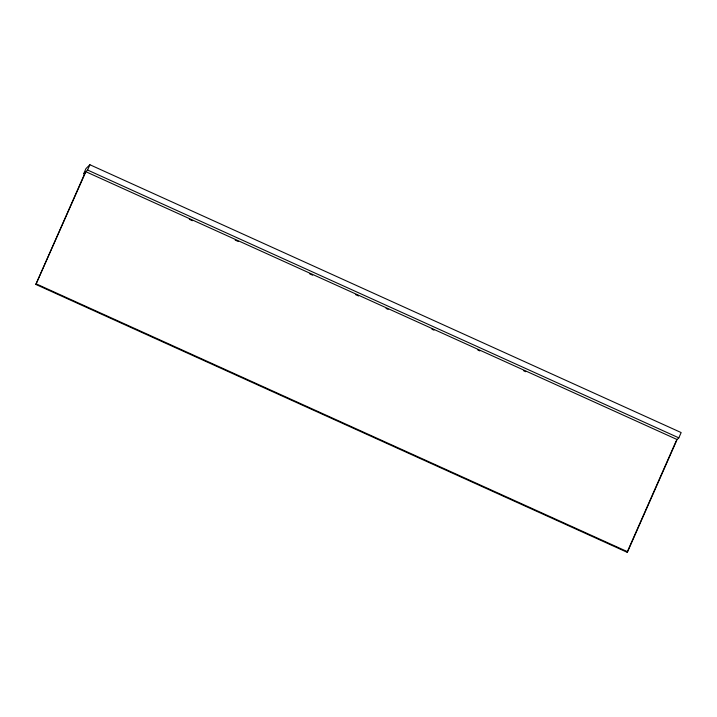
<?xml version="1.0" encoding="UTF-8"?>
<svg xmlns="http://www.w3.org/2000/svg" width="717" height="717" viewBox="0 0 717 717"><rect width="100%" height="100%" fill="white"/><g stroke="black" fill="none" stroke-linecap="round" stroke-linejoin="round"><path stroke-width="1.08" d="M35.85 284.434L85.341 172.214L83.629 173.899L85.959 168.612L89.903 164.74L681.15 432.566L678.82 437.854L677.108 439.539L627.608 551.758L627.097 552.26L35.85 284.434L85.861 171.713L87.573 170.028L89.903 164.74M627.097 552.26L676.14 441.063M87.573 170.028L678.82 437.854M85.861 171.713L677.108 439.539M189.324 219.312L192.38 220.702M235.194 240.096L238.25 241.477M309.61 273.804L312.666 275.185M355.48 294.579L358.545 295.969M386.069 308.435L388.103 309.359M431.939 329.22L433.973 330.143M477.809 349.995L479.852 350.918M523.679 370.779L525.722 371.702M36.361 283.932L627.608 551.758"/></g></svg>
